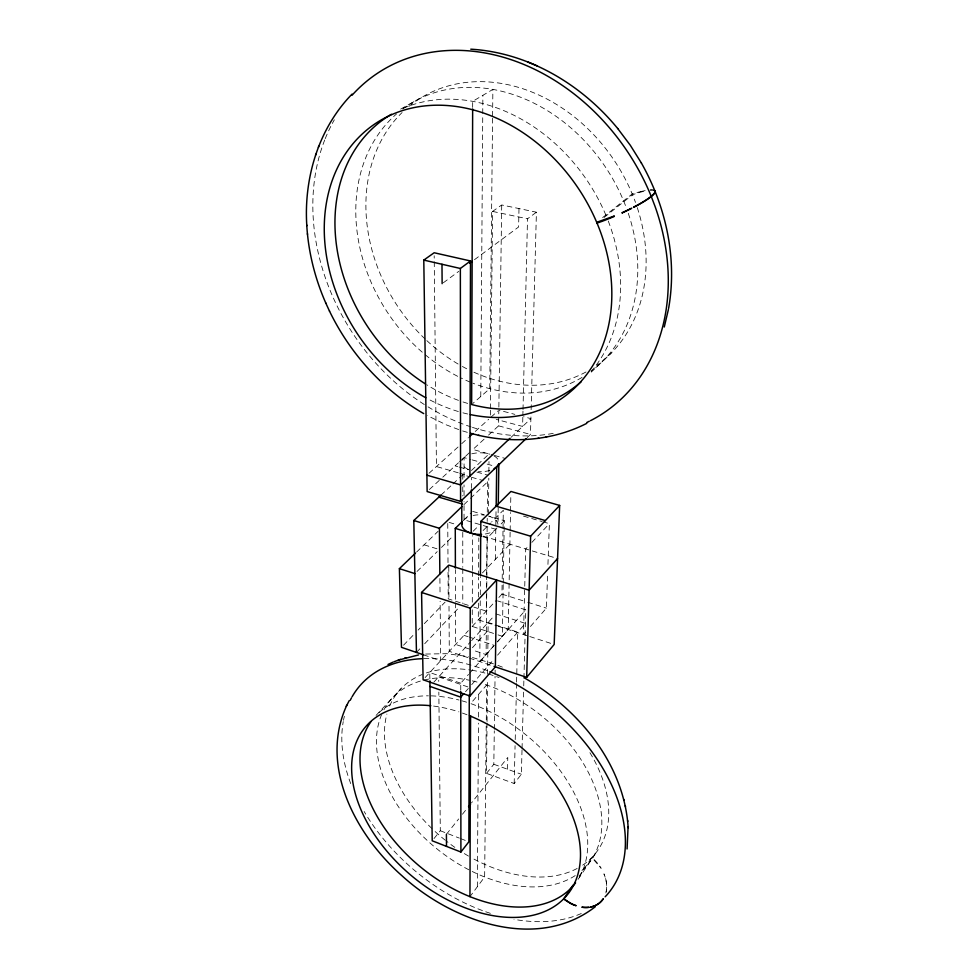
<?xml version="1.0" encoding="UTF-8"?>
<svg xmlns="http://www.w3.org/2000/svg" width="978" height="978" viewBox="0 0 978 978"><rect width="100%" height="100%" fill="white"/><g stroke="black" fill="none" stroke-linecap="round" stroke-linejoin="round"><path stroke-width="0.73" stroke-dasharray="4.89 3.67" d="M486.873 577.399L487.276 538.034L495.858 529.306L464.037 519.807L464.049 501.604M464.049 495.528L464.049 484.917M464.061 477.325L464.073 457.606L470.834 459.513M471.347 488.425L471.384 477.985M472.655 107.433L472.68 101.333L492.875 89.414L492.594 116.737M472.276 609.771L472.203 626.421L496.836 634.49M472.301 602.203L472.423 571.922M472.435 570.406L472.57 535.589M478.401 603.12L478.291 619.82L496.653 625.786M478.438 597.057L478.572 577.326M478.584 575.81L478.829 537.876M477.35 886.74L478.486 723.158M478.535 717.057L478.694 694.209M480.773 396.53L482.741 115.001M482.741 113.485L482.875 95.318M480.247 600.822L479.795 661.593L493.523 646.116M480.296 594.746L480.43 576.519M486.469 594.392L486.298 611.116L473.841 607.118M486.518 588.304L486.641 576.14M486.665 574.624L487.178 522.924M487.191 521.396L487.227 518.352M487.288 512.276L487.582 481.861L484.66 481.029M486.726 592.534L486.09 654.6L472.191 649.967M486.787 586.482L486.861 578.915M486.213 726.006L484.636 876.973L469.953 896.643M486.286 719.93L486.653 685.003L470.614 703.561A130.331 84.511 39.7 0 1 488.144 710.823L493.951 713.744A130.331 84.511 39.7 0 1 580.822 874.564L578.744 878.268M488.425 514.501L488.804 478.181M488.878 472.129L488.988 461.53M492.57 118.252L489.746 388.657L472.765 403.535M522.02 749.881L521.36 774.27L514.183 783.5L486.506 773.366L487.044 723.072M487.056 721.544L487.509 680.395M487.57 674.307L488.132 622.485L493.78 624.319M490.43 410.198L490.345 417.789L497.753 411.078M490.443 408.682L492.582 211.419L501.714 204.964L536.421 212.202L531.091 411.041M495.369 559.379L496.054 509.245M486.506 773.366L493.817 764.27L494.293 730.847M494.318 729.331L495.064 676.177M495.088 674.649L495.149 670.101M488.548 435.088L498.597 425.846L498.817 410.124L514.856 414.379M498.866 407.08L501.714 204.964M498.205 507.937L497.961 524.673A18.093 9.804 0.4 0 0 489.183 516.262M498.866 597.472L501.946 594.123L502.093 584.966M502.203 578.866L503.01 530.039M503.034 528.511L503.328 510.21L491.628 521.995M503.218 584.575L502.337 636.287L498.034 634.881M503.242 583.059L504.306 520.712L488.413 516.017M510.125 532.142L508.218 629.539L497.435 641.702M510.149 530.626L510.504 512.545M510.528 511.042L510.858 494.465M507.545 769.246L507.778 757.449L471.579 802.779M518.988 208.571L518.609 226.982L474.464 259.696M514.183 783.5L515.076 745.652M515.223 739.6L516.543 683.585M516.58 682.069L517.753 632.106L495.186 624.771M522.827 417.276L522.607 426.432L496.213 419.366M522.863 415.748L522.973 411.176M523.01 409.648L527.509 218.803L536.421 212.202M522.056 748.366L523.572 691.959M523.731 685.871L523.89 679.771M523.939 678.243L525.773 609.856L497.545 600.883M527.191 437.582L530.467 434.44L531.054 412.569M530.455 626.482L546.396 608.145L547.631 573.463M547.949 564.404L549.404 523.682L543.646 521.995M578.047 879.356L597.191 851.153M579.11 876.251L591.812 857.559A32.922 24.584 46.8 0 1 601.152 868.293L591.812 857.559M446.408 834.307L458.67 818.965M462.435 814.246L467.007 808.513M434.012 838.562L440.308 830.738L438.841 692.094M525.479 632.204L523.487 634.502L525.712 548.964L527.778 546.763M465.504 691.727L468.352 688.475M471.702 684.649L493.584 659.685M497.557 655.15L525.406 623.377L495.944 613.903M460.76 690.162L460.748 683.194L468.548 674.392M469.526 673.292L494.281 645.37L469.464 637.179M497.301 641.959L525.773 609.856M487.203 631.336L470.797 649.502L455.638 644.441L455.393 569.612M433.841 682.167L470.565 641.788M471.579 640.676L493.988 616.042M425.124 677.583L468.303 630.663M472.105 626.531L496.127 600.431M376.078 715.419L400.907 688.769M531.898 542.374L549.404 523.682M416.457 652.436L420.577 648.084M424.696 643.744L459.684 606.812M482.423 572.912L509.88 544.196M403.559 645.187L413.951 634.416M418.107 630.113L420.185 627.949M424.33 623.646L445.112 602.106M501.127 523.927L504.306 520.712M483.108 530.553L490.565 523.059M473.132 531.262L478.914 525.492M416.995 571.494L437.215 551.616M441.481 547.423L453.193 535.907M464.037 519.807L471.592 512.423M416.579 552.069L438.071 531.323M464.049 504.55L469.391 499.391M470.467 498.364L487.582 481.861M591.262 372.117L611.287 353.009M511.115 437.276L530.895 418.633L523.597 416.701M471.408 470.528L489.061 453.963M441.005 495.1L451.885 484.929M452.973 483.914L458.413 478.829M459.501 477.814L462.765 474.758L470.063 476.848M429.379 489.513L441.665 478.205M442.789 477.178L458.45 462.777M459.574 461.738L470.699 451.506M484.086 439.195L472.912 449.464L493.132 455.088M429.024 473.266L460.614 444.684M461.738 443.67L468.486 437.569M475.222 431.469L488.707 419.269M604.135 217.434L632.534 194.732A43.362 6.65 -24 0 1 646.006 190.82M602.631 217.581L632.228 193.95L640.345 191.639M443.315 282.789L458.755 271.346M400.662 109.096L422.753 96.736M640.37 191.627L645.871 190.441M425.601 654.05L446.628 653.683L468.352 656.568M492.582 211.419L527.509 218.803M472.447 657.485L496.482 664.771M498.597 425.846L530.467 434.44M494.489 455.467L505.357 458.486M472.191 459.892L480.308 462.166M487.142 464.098L492.606 465.626M455.076 465.883L457.79 466.653M459.159 467.044L468.694 469.746M476.909 472.081L487.9 475.21M458.254 472.79L436.445 466.555L434.195 255.808M459.709 473.205L466.983 475.284M471.53 477.264L483.205 480.614M523.487 516.103L542.203 521.58M472.667 511.372L484.122 514.746M462.643 430.943L470.528 433.303M449.11 522.386L455.944 524.44M483.108 536.127L557.558 558.56M482.887 536.714L487.276 538.034M424.097 544.807L439.342 549.514M501.946 594.123L526.323 601.812M527.753 602.265L546.396 608.145M482.068 659.954L482.692 660.15M468.303 605.333L448.23 598.866L448.034 568.719M498.059 626.238L528.328 636.067M529.758 636.531L551.299 643.536M463.988 635.358L468.095 636.715M467.997 657.632L449.281 651.336L449 604.441M469.44 658.108L492.582 665.896M423.596 654.857L440.699 660.663L440.124 601.323M460.748 683.194L429.77 672.534L429.868 679.478M467.9 686.923L438.682 676.849L438.731 681.421M458.719 429.586L446.408 424.904L427.459 415.662M493.817 764.27L521.36 774.27M440.308 830.738L459.342 838.109M460.699 838.635L467.496 841.263M497.863 665.333L503.389 667.558M632.228 193.95L632.534 194.732M439.904 578.499L440.063 595.235M448.78 566.617L448.963 598.389M447.753 523.487L448.034 567.203M462.765 474.758L462.765 479.306M462.765 486.885L462.765 495.98M462.765 532.338L462.777 567.289M462.777 568.707L462.777 603.548M489.856 470.43A18.558 9.462 0.4 0 1 478.389 471.665M468.389 469.452A18.558 9.462 0.4 0 1 462.068 463.878M462.166 460.186A18.558 9.462 0.4 0 1 468.01 455.112M471.714 453.829A18.558 9.462 0.4 0 1 489.844 454.195M494.037 455.956A18.558 9.462 0.4 0 1 498.768 461.384M496.934 527.986A18.093 9.804 0.4 0 1 482.46 534.343M463.266 520.663A18.093 9.804 0.4 0 1 469.257 516.629M473.095 515.492A18.093 9.804 0.4 0 1 484.318 515.137M586.005 371.982A160.111 130.563 56.7 0 1 472.936 371.787M466.689 368.755A160.111 130.563 56.7 0 1 461.763 366.114M458.107 364.024A160.111 130.563 56.7 0 1 426.176 340.014M425.112 339.024A160.111 130.563 56.7 0 1 402.08 112.543M408.853 106.455A160.111 130.563 56.7 0 1 635.492 202.422M637.265 207.581A160.111 130.563 56.7 0 1 596.727 365.344M467.68 414A166.04 132.25 55.8 0 1 462.349 412.667M458.352 411.542A166.04 132.25 55.8 0 1 429.635 399.819M553.206 433.352A204.06 164.695 56.3 0 1 472.447 427.374M471.103 426.934A204.06 164.695 56.3 0 1 428.046 406.86M424.305 404.525A204.06 164.695 56.3 0 1 324.72 139.964M325.234 138.656A204.06 164.695 56.3 0 1 331.676 124.695M332.324 123.472A204.06 164.695 56.3 0 1 334.342 119.817M650.309 190.123A43.362 6.65 -24 0 1 652.681 190.062M650.236 189.915A43.338 7.152 -22.8 0 1 652.644 189.964M582.032 377.41A161.553 130.991 56.5 0 1 515.968 392.875L509.416 392.312A161.553 130.991 56.5 0 1 472.875 383.193M470.308 382.166A161.553 130.991 56.5 0 1 460.173 377.581M457.667 376.322A161.553 130.991 56.5 0 1 424.464 354.097M422.251 352.202A161.553 130.991 56.5 0 1 396.579 113.913M402.679 108.998A161.553 130.991 56.5 0 1 626.433 208.069M628.279 213.277A161.553 130.991 56.5 0 1 631.837 225.062L633.756 232.947A161.553 130.991 56.5 0 1 591.482 371.029M467.667 403.413A164.512 131.847 56 0 1 459.782 400.846M458.474 400.381A164.512 131.847 56 0 1 426.665 384.721M403.327 108.252A164.512 131.847 56 0 1 606.164 215.808M608.267 221.052A164.512 131.847 56 0 1 614.355 239.622L616.348 247.642A164.512 131.847 56 0 1 590.443 372.349M589.93 752.693A127.507 84.621 39.5 0 1 582.069 865.554M577.167 868.452A127.507 84.621 39.5 0 1 471.054 857.523M468.511 856.08A127.507 84.621 39.5 0 1 463.474 853.06M454.856 847.376A127.507 84.621 39.5 0 1 446.518 841.202M445.357 840.285A127.507 84.621 39.5 0 1 433.046 829.601M431.97 828.574A127.507 84.621 39.5 0 1 386.909 714.026M389.66 706.03A127.507 84.621 39.5 0 1 422.117 674.527M426.384 672.937A127.507 84.621 39.5 0 1 470.394 670.028M471.775 670.236A127.507 84.621 39.5 0 1 499.086 677.571M433.621 706.067A131.297 84.45 39.8 0 1 458.89 711.862M462.411 713.06A131.297 84.45 39.8 0 1 467.117 714.796M581.274 913.501A161.847 105.868 39.6 0 1 514 919.32M490.369 913.342A161.847 105.868 39.6 0 1 483.78 911.068M482.46 910.579A161.847 105.868 39.6 0 1 364.146 811.483M350.711 783.598A161.847 105.868 39.6 0 1 343.241 721.605M343.498 720.273A161.847 105.868 39.6 0 1 344.366 716.324M423.975 658.622A161.847 105.868 39.6 0 1 488.694 671.201M606.128 891.814A32.922 24.584 46.8 0 0 606.556 883.733L606.14 880.909A32.922 24.584 46.8 0 0 603.988 873.806L603.903 873.892A32.897 24.658 44.8 0 1 605.871 893M379.061 712.522A130.331 84.511 39.7 0 1 428.401 695.823M431.053 695.859A130.331 84.511 39.7 0 1 458.988 700.016M461.885 700.798A130.331 84.511 39.7 0 1 467.117 702.387M581.947 870.493A128.436 84.597 39.6 0 0 592.705 857.706L594.795 854.002A128.436 84.597 39.6 0 0 509.721 694.93L503.976 692.069A128.436 84.597 39.6 0 0 482.325 683.598M575.223 875.579A128.436 84.597 39.6 0 1 471.506 871.129M468.914 869.809A128.436 84.597 39.6 0 1 381.53 714.796M383.914 709.784A128.436 84.597 39.6 0 1 422.716 680.419M423.865 680.126A128.436 84.597 39.6 0 1 469.452 680.248M472.288 680.884A128.436 84.597 39.6 0 1 478.01 682.326"/><path stroke-width="1.47" d="M469.269 694.967L468.865 841.789L460.907 852.021L432.215 840.799L429.892 680.871M469.892 476.115L470.491 260.967L434.171 252.752L423.792 260.099L427.141 491.567L460.577 501.372L526.103 438.621M469.978 696.018L470.259 608.157L496.592 580.04L495.369 666.825L469.978 696.018L423.107 679.771L421.579 592.46L448.768 565.113L529.11 590.199L557.558 558.56M469.953 896.643L470.577 715.603M471.2 533.193L471.347 489.917M472.655 108.961L471.64 404.525A164.512 131.847 56 0 0 491.543 408.339L498.169 408.951A164.512 131.847 56 0 0 581.323 381.579M480.43 574.991L480.834 521.396L510.907 491.457L559.66 505.43L554.171 644.465L526.677 677.363L494 666.373M496.164 506.433L496.702 466.775M498.254 504.905L498.841 463.829M526.677 677.363L530.626 536.201L559.66 505.43M627.081 848.977L628.084 826.63M668.585 308.498C677.424 258.742 666.104 206.627 641.348 162.959M668.414 309.427L664.27 327.019M352.043 94.108C318.425 128.583 303.681 178.314 306.811 225.771M315.564 155.111L315.918 154.145M318.388 147.275L318.755 146.272M346.811 705.248C318.596 765.982 355.919 835.359 402.068 875.836C451.628 921.08 536.311 952.401 595.321 906.716M346.273 706.287L349.207 700.664M571.702 904.112L563.597 898.978L573.194 884.968M468.523 806.605L470.675 803.928M463.743 693.732L460.76 697.131L429.978 686.422M563.597 898.978L563.878 898.66A32.922 24.584 46.8 0 0 576.164 905.714L571.727 904.124M603.267 898.745L603.34 898.672A32.91 24.67 44.8 0 1 590.076 907.144L591.36 906.887A32.922 24.584 46.8 0 0 602.57 899.748M605.113 896.814L606.886 894.943A161.847 105.868 39.6 0 0 489.917 671.69M455.393 568.084L455.271 528.389L462.093 521.714M423.596 654.857L401.481 647.338L399.391 568.658L415.503 553.108M439.856 573.939L439.415 528.291L461.909 506.616M510.015 438.303L460.565 484.905L426.909 475.174M416.457 652.436L413.804 520.528L441.005 495.1M469.599 436.555L472.973 433.498M469.611 263.302L472.129 261.432M423.792 260.099L460.357 268.473L470.491 260.967M586.788 423.34C553.658 440.296 514.501 443.694 478.462 435.283M388.009 664.465L393.022 662.143M398.291 660.126L418.511 654.954M394.097 661.727L400.418 659.38M404.831 657.998L405.882 657.668M537.79 438.401L538.805 438.23M545.565 437.154L546.604 436.995M470.773 49.181C528.364 52.543 581.702 84.499 617.778 128.595M470.528 433.303L479.244 435.479M496.09 506.201L545.357 520.589M438.829 497.13L462.643 504.135M480.834 521.396L530.626 536.201M455.271 528.389L481.421 536.274M413.804 520.528L439.415 528.291M399.391 568.658L414.868 573.585M421.579 592.46L470.259 608.157M537.203 65.929L527.497 61.834M423.731 413.608C382.838 390.014 349.953 353.388 329.439 310.992M524.208 677.803C578.255 708.708 624.147 763.586 628.169 827.718M617.693 128.497L630.309 145.282L641.421 163.069M306.75 225.038C308.302 251.957 314.989 278.498 325.833 303.168M325.698 302.887L329.549 311.224M623.781 799.381L624.001 800.31M625.297 805.799L625.529 806.752M307.434 233.718L307.483 234.414M627.644 820.444L627.717 821.508M441.983 264.268L442.129 283.669M446.408 834.307L446.506 846.386M461.775 500.051L461.787 524.391M460.357 268.473L460.577 501.372M460.76 691.556L460.907 852.021M481.579 534.404A18.093 9.804 0.4 0 1 462.019 522.961M498.523 464.159A18.558 9.462 0.4 0 1 498.328 464.611M498.083 465.063A18.558 9.462 0.4 0 1 494.086 468.67M425.821 397.777A166.04 132.25 55.8 0 1 359.647 136.455A166.04 132.25 55.8 0 1 598.45 226.578A166.04 132.25 55.8 0 1 470.357 414.586M590.48 420.674A204.06 164.695 56.3 0 0 654.991 206.248L651.201 196.297A204.06 164.695 56.3 0 0 352.043 95.257M589.306 421.261A204.06 164.695 56.3 0 1 586.934 422.41M425.442 383.951A164.512 131.847 56 0 1 336.285 243.803A164.512 131.847 56 0 1 391.444 114.255M469.464 715.725A131.297 84.45 39.8 0 1 569.685 891.716A131.297 84.45 39.8 0 1 380.173 842.706A131.297 84.45 39.8 0 1 430.833 705.737M350.222 700.285A161.847 105.868 39.6 0 1 351.42 697.986M352.043 696.862A161.847 105.868 39.6 0 1 422.667 658.671M588.768 907.315A32.922 24.584 46.8 0 1 581.886 907.144L581.8 907.229A32.91 24.67 44.8 0 0 588.756 907.327M575.577 882.902A130.331 84.511 39.7 0 1 423.987 869.784A130.331 84.511 39.7 0 1 370.858 721.801M635.272 206.37L633.512 207.299A43.35 7.152 -22.8 0 0 654.258 190.404L654.6 190.612A43.362 6.65 -24 0 1 635.272 206.37M614.098 216.077L596.714 222.299L597.032 223.106A43.362 6.65 -24 0 0 614.245 216.456L614.098 216.077M654.258 190.404L653.83 190.258A43.338 7.152 -22.8 0 1 654.258 190.404M622.204 212.911L622.118 212.691A43.35 7.152 -22.8 0 0 631.702 208.204L631.715 208.241A43.362 6.65 -24 0 1 622.204 212.911"/></g></svg>
